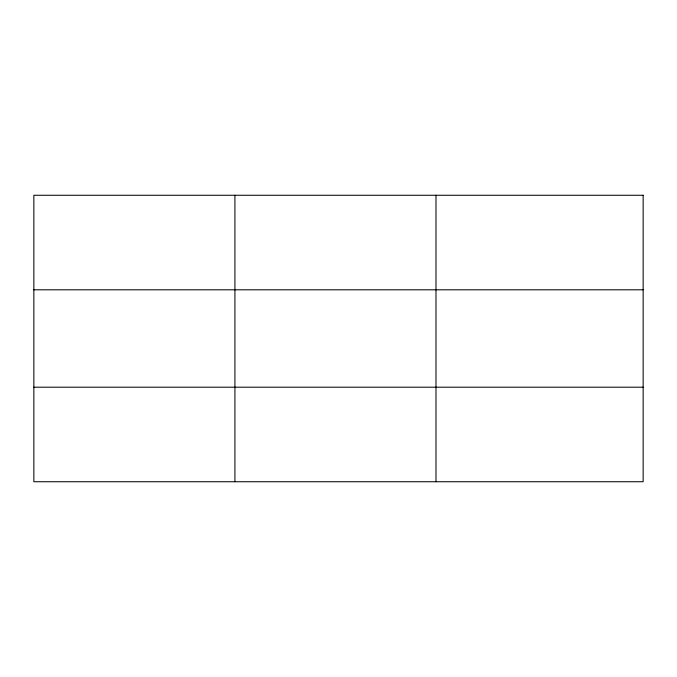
<?xml version="1.0" encoding="UTF-8"?>
<svg xmlns="http://www.w3.org/2000/svg" width="677" height="677" viewBox="0 0 677 677"><rect width="100%" height="100%" fill="white"/><g stroke="black" fill="none" stroke-linecap="round" stroke-linejoin="round"><path stroke-width="1.02" d="M234.919 195.264L234.919 481.736M435.988 195.264L435.988 481.736M33.85 289.798L643.15 289.798M33.85 387.202L643.15 387.202M643.15 195.264L643.15 481.736L33.85 481.736L33.85 195.264L643.15 195.264"/></g></svg>
